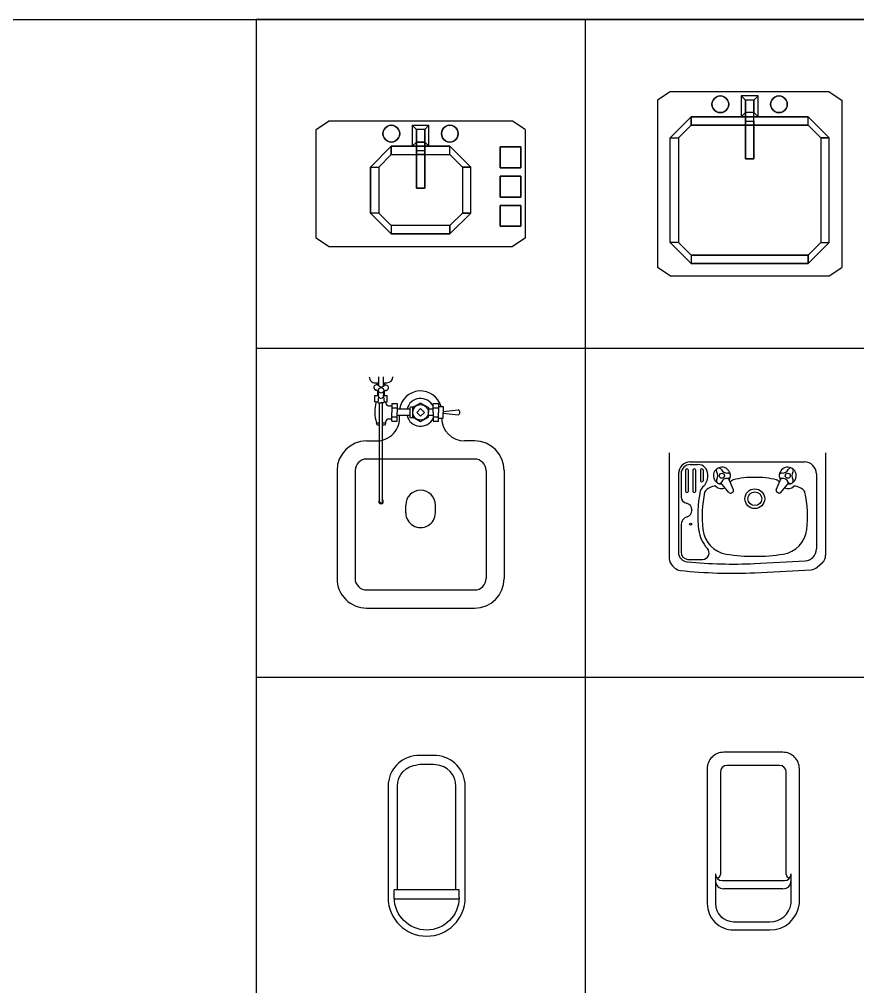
# Model space of a CAD drawing. Header units: inches. Extents: x -1249499 to 290957, y -589671 to 1013543.
# Drawn here: x -1161208 to -1158660, y 307861 to 310801 of the extents above; entities that cross this region are included whole.
import ezdxf

# ---------------------------------------------------------------- set-up
doc = ezdxf.new("R2010")
doc.units = ezdxf.units.IN
doc.header["$MEASUREMENT"] = 0
doc.layers.add('FUR', color=4, linetype='Continuous')

# ---------------------------------------------------------------- blocks, each defined once
blk = doc.blocks.new('A$C75917B15')
at = {"color": 0}
for p, q in [((206.3, 140.6), (206.3, 455.8)), ((215.6, 140.6), (18.8, 140.6)), ((18.8, 117.2), (18.8, 140.6)), ((215.6, 117.2), (215.6, 140.6)), ((215.5, 112.5), (18.9, 112.5))]:
    blk.add_line(p, q, dxfattribs=at)
blk.add_lwpolyline([(234.4, 117.2), (234.4, 455.8, 0.394386), (147, 549.3), (87.4, 549.3, 0.394386), (0, 455.8), (0, 117.2, 1)], format="xyb", close=True, dxfattribs=at)
for points in [[(28.1, 140.6), (28.1, 455.8, -0.394386), (89.3, 521.3)], [(215.6, 117.2, -1), (18.8, 117.2, -1)]]:
    blk.add_lwpolyline(points, format="xyb", dxfattribs=at)
for centre, radius, start, end in [((117.2, 112.5), 409.7, 86.0944, 93.9056), ((140.6, 455.8), 65.6, 0, 86.0944)]:
    blk.add_arc(centre, radius, start, end, dxfattribs=at)
blk = doc.blocks.new('A$C033D2796')
at = {"color": 0}
for p, q in [((220, 500), (60, 500)), ((40, 480), (40, 168.7)), ((240, 168.7), (240, 480)), ((25, 170), (25, 80)), ((30, 158.7), (28.5, 158.7)), ((45, 150), (235, 150)), ((250, 158.7), (251.5, 158.7)), ((255, 80), (255, 170)), ((230, 125), (50, 125)), ((80, 25), (190, 25))]:
    blk.add_line(p, q, dxfattribs=at)
blk.add_lwpolyline([(280, 80), (280, 490, 0.414214), (230, 540), (50, 540, 0.414214), (0, 490), (0, 80, 0.414214), (80, 0), (190, 0, 0.389175)], format="xyb", close=True, dxfattribs=at)
for centre, radius, start, end in [((60, 480), 20, 90, 180), ((220, 480), 20, 0, 90), ((45, 170), 20, 180, 270), ((50, 150), 25, 180, 270), ((30, 168.7), 10, 270, 0), ((230, 150), 25, 270, 0), ((235, 170), 20, 270, 0), ((250, 168.7), 10, 180, 270), ((80, 80), 55, 180, 270), ((191.4, 89.3), 64.3, 268.7847, 351.6881)]:
    blk.add_arc(centre, radius, start, end, dxfattribs=at)
blk = doc.blocks.new('A$C5E872540')
at = {"layer": 'FUR'}
for p, q in [((285, 508), (613, 508)), ((285, 453), (613, 453)), ((195, 418), (195, 387.9)), ((250, 418), (250, 90)), ((648, 90), (648, 418)), ((703, 90), (703, 418)), ((105, 322.7), (100.8, 368.3)), ((111, 322.7), (115.2, 368.3)), ((81.5, 292.5), (81.5, 308.6)), ((81.5, 308.6), (108, 308.6)), ((90.2, 322.7), (108, 322.7)), ((90.2, 308.6), (90.2, 322.7)), ((94.2, 292.5), (94.2, 308.6)), ((125.8, 322.7), (108, 322.7)), ((134.5, 308.6), (108, 308.6)), ((121.4, 292.5), (121.4, 308.6)), ((125.8, 308.6), (125.8, 322.7)), ((134.5, 292.5), (134.5, 308.6)), ((413.4, 299.1), (390, 299.1)), ((108, 292.5), (81.5, 292.5)), ((98, 292.5), (98, 278.6)), ((108, 292.5), (134.5, 292.5)), ((118, 292.5), (118, 278.5)), ((92, 232.6), (92, 224.4)), ((95, 221.4), (121.4, 221.4)), ((98, 221.4), (98, 182.8)), ((118, 221.4), (118, 182.8)), ((124.4, 233.4), (124.4, 224.4)), ((413.4, 208.9), (390, 208.9)), ((81.5, 166.7), (81.5, 182.8)), ((81.5, 182.8), (108, 182.8)), ((94.2, 166.7), (94.2, 182.8)), ((134.5, 182.8), (108, 182.8)), ((121.4, 166.7), (121.4, 182.8)), ((134.5, 166.7), (134.5, 182.8)), ((18.2, 141), (18.2, 151.8)), ((57, 141.5), (57, 152.2)), ((75.8, 152.2), (57, 152.2)), ((75.8, 143.3), (75.8, 152.2)), ((75.8, 148.9), (80.3, 148.9)), ((81.5, 166.7), (108, 166.7)), ((88.3, 156.9), (88.3, 166.7)), ((134.5, 166.7), (108, 166.7)), ((127.7, 156.9), (127.7, 166.7)), ((140.2, 148.9), (135.7, 148.9)), ((140.2, 138.5), (140.2, 148.9)), ((141.2, 148.9), (140.2, 148.9)), ((29, 141), (0, 141)), ((27.9, 127), (0, 127)), ((26.1, 144.9), (18.2, 144.9)), ((18.2, 116.2), (18.2, 127)), ((24.9, 123.1), (18.2, 123.1)), ((57, 124), (44.6, 124)), ((57, 144), (44.9, 144)), ((57, 114.5), (57, 125.4)), ((59.6, 141.3), (77.1, 143.5)), ((61.5, 126.5), (77.1, 124.5)), ((75.8, 114.5), (75.8, 124.7)), ((77.1, 143.5), (79.1, 141.9)), ((77.1, 124.5), (79.1, 126.1)), ((79.1, 141.9), (79.1, 134)), ((379.5, 138.5), (79.1, 138.5)), ((79.1, 126.1), (79.1, 134)), ((379.5, 129.5), (79.1, 129.5)), ((140.2, 119.8), (140.2, 129.5)), ((141.2, 119.8), (140.2, 119.8)), ((146.2, 138.5), (146.2, 143.9)), ((146.2, 124.8), (146.2, 129.5)), ((195, 90), (195, 120.1)), ((75.8, 114.5), (57, 114.5)), ((285, 55), (613, 55)), ((285, 0), (613, 0))]:
    blk.add_line(p, q, dxfattribs=at)
for points in [[(136.3, 253.9), (122.3, 278.4), (94, 278.6), (79.7, 254.1), (93.7, 229.6), (122, 229.4)], [(108, 242.1), (96.1, 254), (108, 265.9), (119.9, 254)]]:
    blk.add_lwpolyline(points, close=True, dxfattribs=at)
for centre, radius in [((108, 254), 23.5), ((41.1, 134), 8.35)]:
    blk.add_circle(centre, radius, dxfattribs=at)
for centre, radius, start, end in [((285, 418), 90, 90, 180), ((613, 418), 90, 0, 90), ((285, 418), 35, 90, 180), ((613, 418), 35, 0, 90), ((125, 387.9), 70, 270.6618, 0), ((107.5, 366.6), 6.88, 85.7424, 166.2548), ((108.5, 366.6), 6.88, 13.7452, 94.2576), ((108, 254), 65, 105.901, 261.1501), ((390, 254), 45.1, 90, 270), ((413.4, 254), 45.1, 270, 90), ((108, 254), 42.3, 114.6304, 256.3346), ((108, 254), 42.3, 283.6654, 65.3696), ((95, 224.4), 3, 180, 270), ((121.4, 224.4), 3, 270, 0), ((125, 120.1), 70, 0, 95.7392), ((0, 151.8), 18.2, 0, 90), ((33.3, 148.5), 8.06, 12.9445, 223.4024), ((52.9, 153), 12, 192.9445, 283.4024), ((80.3, 156.9), 8, 270, 0), ((135.7, 156.9), 8, 180, 270), ((141.2, 143.9), 5, 0, 90), ((32.4, 120), 8.06, 132.9445, 343.4024), ((18.7, 134.7), 12, 312.9445, 43.4024), ((51.6, 114.3), 12, 72.9445, 163.4024), ((57.5, 133.5), 8.06, 252.9445, 103.4024), ((106.8, 238), 122.9, 255.3922, 285.7837), ((141.2, 124.8), 5, 270, 0), ((379.5, 134), 6.92, 220.1836, 139.8164), ((379.5, 134), 4.47, 269.9999, 90.0001), ((0, 116.2), 18.2, 270, 0), ((285, 90), 90, 180, 270), ((285, 90), 35, 180, 270), ((613, 90), 35, 270, 0), ((613, 90), 90, 270, 0)]:
    blk.add_arc(centre, radius, start, end, dxfattribs=at)
blk = doc.blocks.new('A$C51935490')
for p, q in [((0, 521.8), (25.4, 559.9)), ((25.4, 559.9), (534.6, 559.9)), ((560, 521.8), (534.6, 559.9)), ((0, 521.8), (0, 38.1)), ((140.1, 521.8), (76.4, 458.2)), ((76.4, 458.2), (140.1, 521.8)), ((458.2, 521.8), (140.1, 521.8)), ((458.2, 521.8), (140.1, 521.8)), ((140.1, 496.4), (140.1, 521.8)), ((140.1, 521.8), (140.1, 496.4)), ((458.2, 521.8), (521.9, 458.2)), ((458.2, 521.8), (521.9, 458.2)), ((458.2, 496.4), (458.2, 521.8)), ((458.2, 496.4), (458.2, 521.8)), ((560, 38.1), (560, 521.8)), ((101.8, 458.2), (140.1, 496.4)), ((140.1, 496.4), (101.8, 458.2)), ((140.1, 496.4), (458.2, 496.4)), ((140.1, 496.4), (458.2, 496.4)), ((496.4, 458.2), (458.2, 496.4)), ((458.2, 496.4), (496.4, 458.2)), ((76.4, 458.2), (76.4, 101.8)), ((76.4, 101.8), (76.4, 458.2)), ((101.8, 458.2), (76.4, 458.2)), ((101.8, 458.2), (76.4, 458.2)), ((101.8, 101.8), (101.8, 458.2)), ((101.8, 458.2), (101.8, 101.8)), ((496.4, 458.2), (496.4, 101.8)), ((496.4, 101.8), (496.4, 458.2)), ((496.4, 458.2), (521.9, 458.2)), ((521.9, 458.2), (496.4, 458.2)), ((521.9, 101.8), (521.9, 458.2)), ((521.9, 458.2), (521.9, 101.8)), ((20.2, 387), (16.2, 381.8)), ((16.2, 381.8), (20.2, 387)), ((20.2, 387), (16.2, 381.8)), ((16.2, 381.8), (20.2, 387)), ((25.4, 391.1), (20.2, 387)), ((20.2, 387), (25.4, 391.1)), ((25.4, 391.1), (20.2, 387)), ((20.2, 387), (25.4, 391.1)), ((20.2, 387), (20.2, 387)), ((20.2, 387), (20.2, 387)), ((31.6, 393.7), (25.4, 391.1)), ((25.4, 391.1), (31.6, 393.7)), ((31.6, 393.7), (25.4, 391.1)), ((25.4, 391.1), (31.6, 393.7)), ((25.4, 391.1), (25.4, 391.1)), ((25.4, 391.1), (25.4, 391.1)), ((38.2, 394.5), (31.6, 393.7)), ((31.6, 393.7), (38.2, 394.5)), ((38.2, 394.5), (31.6, 393.7)), ((31.6, 393.7), (38.2, 394.5)), ((31.6, 393.7), (31.6, 393.7)), ((31.6, 393.7), (31.6, 393.7)), ((44.8, 393.7), (38.2, 394.5)), ((38.2, 394.5), (44.8, 393.7)), ((44.8, 393.7), (38.2, 394.5)), ((38.2, 394.5), (44.8, 393.7)), ((38.2, 394.5), (38.2, 394.5)), ((38.2, 394.5), (38.2, 394.5)), ((51, 391.1), (44.8, 393.7)), ((44.8, 393.7), (51, 391.1)), ((51, 391.1), (44.8, 393.7)), ((44.8, 393.7), (51, 391.1)), ((44.8, 393.7), (44.8, 393.7)), ((44.8, 393.7), (44.8, 393.7)), ((56.2, 387), (51, 391.1)), ((51, 391.1), (56.2, 387)), ((56.2, 387), (51, 391.1)), ((51, 391.1), (56.2, 387)), ((51, 391.1), (51, 391.1)), ((51, 391.1), (51, 391.1)), ((60.2, 381.8), (56.2, 387)), ((56.2, 387), (60.2, 381.8)), ((60.2, 381.8), (56.2, 387)), ((56.2, 387), (56.2, 387)), ((56.2, 387), (60.2, 381.8)), ((56.2, 387), (56.2, 387)), ((13.6, 375.6), (12.8, 369.1)), ((12.8, 369.1), (13.6, 375.6)), ((13.6, 375.6), (12.8, 369.1)), ((12.8, 369.1), (13.6, 375.6)), ((12.8, 369.1), (13.6, 362.4)), ((13.6, 362.4), (12.8, 369.1)), ((12.8, 369.1), (13.6, 362.4)), ((13.6, 362.4), (12.8, 369.1)), ((12.8, 369.1), (12.8, 369.1)), ((12.8, 369.1), (12.8, 369.1)), ((16.2, 381.8), (13.6, 375.6)), ((13.6, 375.6), (16.2, 381.8)), ((16.2, 381.8), (13.6, 375.6)), ((13.6, 375.6), (16.2, 381.8)), ((13.6, 375.6), (13.6, 375.6)), ((13.6, 375.6), (13.6, 375.6)), ((13.6, 362.4), (16.2, 356.3)), ((16.2, 356.3), (13.6, 362.4)), ((13.6, 362.4), (16.2, 356.3)), ((16.2, 356.3), (13.6, 362.4)), ((13.6, 362.4), (13.6, 362.4)), ((13.6, 362.4), (13.6, 362.4)), ((16.2, 381.8), (16.2, 381.8)), ((16.2, 381.8), (16.2, 381.8)), ((16.2, 356.3), (20.2, 351.1)), ((20.2, 351.1), (16.2, 356.3)), ((16.2, 356.3), (20.2, 351.1)), ((20.2, 351.1), (16.2, 356.3)), ((16.2, 356.3), (16.2, 356.3)), ((16.2, 356.3), (16.2, 356.3)), ((56.2, 351.1), (60.2, 356.3)), ((60.2, 356.3), (56.2, 351.1)), ((56.2, 351.1), (60.2, 356.3)), ((60.2, 356.3), (56.2, 351.1)), ((62.8, 375.6), (60.2, 381.8)), ((60.2, 381.8), (62.8, 375.6)), ((62.8, 375.6), (60.2, 381.8)), ((60.2, 381.8), (62.8, 375.6)), ((60.2, 381.8), (60.2, 381.8)), ((60.2, 381.8), (60.2, 381.8)), ((60.2, 356.3), (62.8, 362.4)), ((62.8, 362.4), (60.2, 356.3)), ((60.2, 356.3), (62.8, 362.4)), ((62.8, 362.4), (60.2, 356.3)), ((60.2, 356.3), (60.2, 356.3)), ((60.2, 356.3), (60.2, 356.3)), ((63.6, 369.1), (62.8, 375.6)), ((62.8, 375.6), (63.6, 369.1)), ((63.6, 369.1), (62.8, 375.6)), ((62.8, 375.6), (62.8, 375.6)), ((62.8, 375.6), (63.6, 369.1)), ((62.8, 375.6), (62.8, 375.6)), ((62.8, 362.4), (63.6, 369.1)), ((63.6, 369.1), (62.8, 362.4)), ((62.8, 362.4), (63.6, 369.1)), ((63.6, 369.1), (62.8, 362.4)), ((62.8, 362.4), (62.8, 362.4)), ((62.8, 362.4), (62.8, 362.4)), ((63.6, 369.1), (63.6, 369.1)), ((63.6, 369.1), (63.6, 369.1)), ((20.2, 351.1), (25.4, 347)), ((25.4, 347), (20.2, 351.1)), ((20.2, 351.1), (25.4, 347)), ((25.4, 347), (20.2, 351.1)), ((20.2, 351.1), (20.2, 351.1)), ((20.2, 351.1), (20.2, 351.1)), ((25.4, 347), (31.6, 344.4)), ((31.6, 344.4), (25.4, 347)), ((25.4, 347), (31.6, 344.4)), ((31.6, 344.4), (25.4, 347)), ((25.4, 347), (25.4, 347)), ((25.4, 347), (25.4, 347)), ((31.6, 344.4), (38.2, 343.6)), ((38.2, 343.6), (31.6, 344.4)), ((31.6, 344.4), (38.2, 343.6)), ((38.2, 343.6), (31.6, 344.4)), ((31.6, 344.4), (31.6, 344.4)), ((31.6, 344.4), (31.6, 344.4)), ((38.2, 343.6), (44.8, 344.4)), ((44.8, 344.4), (38.2, 343.6)), ((38.2, 343.6), (44.8, 344.4)), ((44.8, 344.4), (38.2, 343.6)), ((38.2, 343.6), (38.2, 343.6)), ((38.2, 343.6), (38.2, 343.6)), ((44.8, 344.4), (51, 347)), ((51, 347), (44.8, 344.4)), ((44.8, 344.4), (51, 347)), ((51, 347), (44.8, 344.4)), ((44.8, 344.4), (44.8, 344.4)), ((44.8, 344.4), (44.8, 344.4)), ((51, 347), (56.2, 351.1)), ((56.2, 351.1), (51, 347)), ((51, 347), (56.2, 351.1)), ((56.2, 351.1), (51, 347)), ((51, 347), (51, 347)), ((51, 347), (51, 347)), ((56.2, 351.1), (56.2, 351.1)), ((56.2, 351.1), (56.2, 351.1)), ((12.8, 305.4), (12.8, 254.5)), ((25.4, 292.7), (12.8, 305.4)), ((76.4, 305.4), (12.8, 305.4)), ((25.4, 292.7), (12.8, 305.4)), ((63.6, 292.7), (76.4, 305.4)), ((76.4, 305.4), (63.6, 292.7)), ((76.4, 254.5), (76.4, 305.4)), ((25.4, 267.2), (12.8, 254.5)), ((25.4, 267.2), (12.8, 254.5)), ((25.4, 292.7), (25.4, 267.2)), ((25.4, 292.7), (25.4, 267.2)), ((89.1, 292.7), (25.4, 292.7)), ((25.4, 292.7), (63.6, 292.7)), ((89.1, 292.7), (25.4, 292.7)), ((89.1, 267.2), (25.4, 267.2)), ((25.4, 267.2), (63.6, 267.2)), ((25.4, 267.2), (89.1, 267.2)), ((63.6, 292.7), (63.6, 267.2)), ((63.6, 292.7), (63.6, 267.2)), ((101.8, 292.7), (63.6, 292.7)), ((101.8, 292.7), (63.6, 292.7)), ((63.6, 267.2), (101.8, 267.2)), ((63.6, 267.2), (101.8, 267.2)), ((76.4, 254.5), (63.6, 267.2)), ((63.6, 267.2), (76.4, 254.5)), ((89.1, 267.2), (89.1, 292.7)), ((89.1, 267.2), (89.1, 292.7)), ((89.1, 292.7), (203.6, 292.7)), ((89.1, 292.7), (203.6, 292.7)), ((101.8, 292.7), (89.1, 292.7)), ((89.1, 292.7), (101.8, 292.7)), ((89.1, 267.2), (203.6, 267.2)), ((203.6, 267.2), (89.1, 267.2)), ((101.8, 267.2), (89.1, 267.2)), ((101.8, 267.2), (89.1, 267.2)), ((101.8, 267.2), (101.8, 292.7)), ((101.8, 292.7), (101.8, 267.2)), ((203.6, 292.7), (101.8, 292.7)), ((101.8, 292.7), (203.6, 292.7)), ((203.6, 267.2), (101.8, 267.2)), ((203.6, 267.2), (101.8, 267.2)), ((203.6, 292.7), (203.6, 267.2)), ((203.6, 267.2), (203.6, 292.7)), ((203.6, 292.7), (203.6, 267.2)), ((203.6, 292.7), (203.6, 267.2)), ((203.6, 292.7), (203.6, 292.7)), ((203.6, 292.7), (203.6, 292.7)), ((203.6, 267.2), (203.6, 267.2)), ((203.6, 267.2), (203.6, 267.2)), ((12.8, 254.5), (76.4, 254.5)), ((20.2, 208.9), (16.2, 203.6)), ((16.2, 203.6), (20.2, 208.9)), ((20.2, 208.9), (16.2, 203.6)), ((16.2, 203.6), (20.2, 208.9)), ((25.4, 212.9), (20.2, 208.9)), ((20.2, 208.9), (25.4, 212.9)), ((25.4, 212.9), (20.2, 208.9)), ((20.2, 208.9), (25.4, 212.9)), ((20.2, 208.9), (20.2, 208.9)), ((20.2, 208.9), (20.2, 208.9)), ((31.6, 215.5), (25.4, 212.9)), ((25.4, 212.9), (31.6, 215.5)), ((31.6, 215.5), (25.4, 212.9)), ((25.4, 212.9), (31.6, 215.5)), ((25.4, 212.9), (25.4, 212.9)), ((25.4, 212.9), (25.4, 212.9)), ((38.2, 216.3), (31.6, 215.5)), ((31.6, 215.5), (38.2, 216.3)), ((38.2, 216.3), (31.6, 215.5)), ((31.6, 215.5), (38.2, 216.3)), ((31.6, 215.5), (31.6, 215.5)), ((31.6, 215.5), (31.6, 215.5)), ((44.8, 215.5), (38.2, 216.3)), ((38.2, 216.3), (44.8, 215.5)), ((44.8, 215.5), (38.2, 216.3)), ((38.2, 216.3), (44.8, 215.5)), ((38.2, 216.3), (38.2, 216.3)), ((38.2, 216.3), (38.2, 216.3)), ((51, 212.9), (44.8, 215.5)), ((44.8, 215.5), (51, 212.9)), ((51, 212.9), (44.8, 215.5)), ((44.8, 215.5), (51, 212.9)), ((44.8, 215.5), (44.8, 215.5)), ((44.8, 215.5), (44.8, 215.5)), ((56.2, 208.9), (51, 212.9)), ((51, 212.9), (56.2, 208.9)), ((56.2, 208.9), (51, 212.9)), ((51, 212.9), (56.2, 208.9)), ((51, 212.9), (51, 212.9)), ((51, 212.9), (51, 212.9)), ((60.2, 203.6), (56.2, 208.9)), ((56.2, 208.9), (60.2, 203.6)), ((60.2, 203.6), (56.2, 208.9)), ((56.2, 208.9), (56.2, 208.9)), ((56.2, 208.9), (60.2, 203.6)), ((56.2, 208.9), (56.2, 208.9)), ((13.6, 197.5), (12.8, 190.9)), ((12.8, 190.9), (13.6, 197.5)), ((13.6, 197.5), (12.8, 190.9)), ((12.8, 190.9), (13.6, 197.5)), ((12.8, 190.9), (12.8, 190.9)), ((12.8, 190.9), (13.6, 184.3)), ((13.6, 184.3), (12.8, 190.9)), ((12.8, 190.9), (13.6, 184.3)), ((12.8, 190.9), (12.8, 190.9)), ((13.6, 184.3), (12.8, 190.9)), ((16.2, 203.6), (13.6, 197.5)), ((13.6, 197.5), (16.2, 203.6)), ((16.2, 203.6), (13.6, 197.5)), ((13.6, 197.5), (16.2, 203.6)), ((13.6, 197.5), (13.6, 197.5)), ((13.6, 197.5), (13.6, 197.5)), ((13.6, 184.3), (16.2, 178.1)), ((16.2, 178.1), (13.6, 184.3)), ((13.6, 184.3), (16.2, 178.1)), ((16.2, 178.1), (13.6, 184.3)), ((13.6, 184.3), (13.6, 184.3)), ((13.6, 184.3), (13.6, 184.3)), ((16.2, 203.6), (16.2, 203.6)), ((16.2, 203.6), (16.2, 203.6)), ((16.2, 178.1), (20.2, 172.9)), ((20.2, 172.9), (16.2, 178.1)), ((16.2, 178.1), (20.2, 172.9)), ((20.2, 172.9), (16.2, 178.1)), ((16.2, 178.1), (16.2, 178.1)), ((16.2, 178.1), (16.2, 178.1)), ((56.2, 172.9), (60.2, 178.1)), ((60.2, 178.1), (56.2, 172.9)), ((56.2, 172.9), (60.2, 178.1)), ((60.2, 178.1), (56.2, 172.9)), ((62.8, 197.5), (60.2, 203.6)), ((60.2, 203.6), (62.8, 197.5)), ((62.8, 197.5), (60.2, 203.6)), ((60.2, 203.6), (62.8, 197.5)), ((60.2, 203.6), (60.2, 203.6)), ((60.2, 203.6), (60.2, 203.6)), ((60.2, 178.1), (62.8, 184.3)), ((62.8, 184.3), (60.2, 178.1)), ((60.2, 178.1), (62.8, 184.3)), ((62.8, 184.3), (60.2, 178.1)), ((60.2, 178.1), (60.2, 178.1)), ((60.2, 178.1), (60.2, 178.1)), ((62.8, 197.5), (63.6, 190.9)), ((63.6, 190.9), (62.8, 197.5)), ((62.8, 197.5), (63.6, 190.9)), ((62.8, 197.5), (63.6, 190.9)), ((62.8, 197.5), (62.8, 197.5)), ((62.8, 197.5), (62.8, 197.5)), ((62.8, 184.3), (63.6, 190.9)), ((63.6, 190.9), (62.8, 184.3)), ((62.8, 184.3), (63.6, 190.9)), ((63.6, 190.9), (62.8, 184.3)), ((62.8, 184.3), (62.8, 184.3)), ((62.8, 184.3), (62.8, 184.3)), ((63.6, 190.9), (63.6, 190.9)), ((63.6, 190.9), (63.6, 190.9)), ((20.2, 172.9), (25.4, 168.8)), ((25.4, 168.8), (20.2, 172.9)), ((20.2, 172.9), (25.4, 168.8)), ((25.4, 168.8), (20.2, 172.9)), ((20.2, 172.9), (20.2, 172.9)), ((20.2, 172.9), (20.2, 172.9)), ((25.4, 168.8), (31.6, 166.3)), ((31.6, 166.3), (25.4, 168.8)), ((25.4, 168.8), (31.6, 166.3)), ((31.6, 166.3), (25.4, 168.8)), ((25.4, 168.8), (25.4, 168.8)), ((25.4, 168.8), (25.4, 168.8)), ((31.6, 166.3), (38.2, 165.4)), ((38.2, 165.4), (31.6, 166.3)), ((31.6, 166.3), (38.2, 165.4)), ((38.2, 165.4), (31.6, 166.3)), ((31.6, 166.3), (31.6, 166.3)), ((31.6, 166.3), (31.6, 166.3)), ((38.2, 165.4), (44.8, 166.3)), ((44.8, 166.3), (38.2, 165.4)), ((38.2, 165.4), (44.8, 166.3)), ((44.8, 166.3), (38.2, 165.4)), ((38.2, 165.4), (38.2, 165.4)), ((38.2, 165.4), (38.2, 165.4)), ((44.8, 166.3), (51, 168.8)), ((51, 168.8), (44.8, 166.3)), ((44.8, 166.3), (51, 168.8)), ((51, 168.8), (44.8, 166.3)), ((44.8, 166.3), (44.8, 166.3)), ((44.8, 166.3), (44.8, 166.3)), ((51, 168.8), (56.2, 172.9)), ((56.2, 172.9), (51, 168.8)), ((51, 168.8), (56.2, 172.9)), ((56.2, 172.9), (51, 168.8)), ((51, 168.8), (51, 168.8)), ((51, 168.8), (51, 168.8)), ((56.2, 172.9), (56.2, 172.9)), ((56.2, 172.9), (56.2, 172.9)), ((76.4, 101.8), (140.1, 38.1)), ((140.1, 38.1), (76.4, 101.8)), ((101.8, 101.8), (76.4, 101.8)), ((76.4, 101.8), (101.8, 101.8)), ((140.1, 63.6), (101.8, 101.8)), ((101.8, 101.8), (140.1, 63.6)), ((458.2, 38.1), (521.9, 101.8)), ((521.9, 101.8), (458.2, 38.1)), ((496.4, 101.8), (458.2, 63.6)), ((458.2, 63.6), (496.4, 101.8)), ((496.4, 101.8), (521.9, 101.8)), ((496.4, 101.8), (521.9, 101.8)), ((140.1, 63.6), (458.2, 63.6)), ((140.1, 63.6), (458.2, 63.6)), ((140.1, 38.1), (140.1, 63.6)), ((140.1, 38.1), (140.1, 63.6)), ((458.2, 63.6), (458.2, 38.1)), ((458.2, 63.6), (458.2, 38.1)), ((0, 38.1), (25.4, 0)), ((458.2, 38.1), (140.1, 38.1)), ((458.2, 38.1), (140.1, 38.1)), ((560, 38.1), (534.6, 0)), ((25.4, 0), (534.6, 0))]:
    blk.add_line(p, q)
blk = doc.blocks.new('A$C72301CFB')
for p, q in [((25.4, 635), (0, 597)), ((25.4, 635), (355.6, 635)), ((78.4, 558.9), (78.4, 622.4)), ((78.4, 622.4), (78.4, 558.9)), ((78.4, 558.9), (78.4, 622.4)), ((78.4, 558.9), (78.4, 622.4)), ((78.4, 622.4), (141.8, 622.4)), ((141.8, 622.4), (78.4, 622.4)), ((141.8, 622.4), (78.4, 622.4)), ((78.4, 622.4), (78.4, 622.4)), ((78.4, 622.4), (78.4, 622.4)), ((141.8, 622.4), (141.8, 558.9)), ((141.8, 558.9), (141.8, 622.4)), ((141.8, 622.4), (141.8, 558.9)), ((141.8, 622.4), (141.8, 558.9)), ((141.8, 622.4), (141.8, 622.4)), ((141.8, 622.4), (141.8, 622.4)), ((167.2, 558.9), (167.2, 622.4)), ((167.2, 622.4), (167.2, 558.9)), ((167.2, 558.9), (167.2, 622.4)), ((167.2, 558.9), (167.2, 622.4)), ((167.2, 622.4), (230.8, 622.4)), ((230.8, 622.4), (167.2, 622.4)), ((230.8, 622.4), (167.2, 622.4)), ((167.2, 622.4), (167.2, 622.4)), ((167.2, 622.4), (167.2, 622.4)), ((230.8, 622.4), (230.8, 558.9)), ((230.8, 558.9), (230.8, 622.4)), ((230.8, 622.4), (230.8, 558.9)), ((230.8, 622.4), (230.8, 558.9)), ((230.8, 622.4), (230.8, 622.4)), ((230.8, 622.4), (230.8, 622.4)), ((256.2, 558.9), (256.2, 622.4)), ((256.2, 622.4), (256.2, 558.9)), ((256.2, 558.9), (256.2, 622.4)), ((256.2, 558.9), (256.2, 622.4)), ((256.2, 622.4), (319.6, 622.4)), ((319.6, 622.4), (256.2, 622.4)), ((256.2, 622.4), (319.6, 622.4)), ((256.2, 622.4), (256.2, 622.4)), ((256.2, 622.4), (256.2, 622.4)), ((319.6, 622.4), (319.6, 558.9)), ((319.6, 558.9), (319.6, 622.4)), ((319.6, 622.4), (319.6, 558.9)), ((319.6, 558.9), (319.6, 622.4)), ((319.6, 622.4), (319.6, 622.4)), ((319.6, 622.4), (319.6, 622.4)), ((355.6, 635), (381, 597)), ((0, 597), (0, 38)), ((381, 38), (381, 597)), ((141.8, 558.9), (78.4, 558.9)), ((78.4, 558.9), (141.8, 558.9)), ((141.8, 558.9), (78.4, 558.9)), ((78.4, 558.9), (78.4, 558.9)), ((78.4, 558.9), (78.4, 558.9)), ((141.8, 558.9), (141.8, 558.9)), ((141.8, 558.9), (141.8, 558.9)), ((230.8, 558.9), (167.2, 558.9)), ((167.2, 558.9), (230.8, 558.9)), ((230.8, 558.9), (167.2, 558.9)), ((167.2, 558.9), (167.2, 558.9)), ((167.2, 558.9), (167.2, 558.9)), ((230.8, 558.9), (230.8, 558.9)), ((230.8, 558.9), (230.8, 558.9)), ((319.6, 558.9), (256.2, 558.9)), ((256.2, 558.9), (319.6, 558.9)), ((319.6, 558.9), (256.2, 558.9)), ((256.2, 558.9), (256.2, 558.9)), ((256.2, 558.9), (256.2, 558.9)), ((319.6, 558.9), (319.6, 558.9)), ((319.6, 558.9), (319.6, 558.9)), ((139.7, 469.9), (76.1, 406.5)), ((76.1, 406.5), (139.7, 469.9)), ((139.7, 444.6), (101.6, 406.5)), ((139.7, 444.6), (101.6, 406.5)), ((279.4, 469.9), (139.7, 469.9)), ((279.4, 469.9), (139.7, 469.9)), ((139.7, 469.9), (139.7, 444.6)), ((139.7, 444.6), (139.7, 469.9)), ((139.7, 444.6), (279.4, 444.6)), ((139.7, 444.6), (279.4, 444.6)), ((279.4, 469.9), (342.9, 406.5)), ((279.4, 469.9), (342.9, 406.5)), ((279.4, 444.6), (279.4, 469.9)), ((279.4, 469.9), (279.4, 444.6)), ((317.5, 406.5), (279.4, 444.6)), ((279.4, 444.6), (317.5, 406.5)), ((13.5, 413), (12.6, 406.5)), ((12.6, 406.5), (13.5, 413)), ((13.5, 413), (12.6, 406.5)), ((12.6, 406.5), (13.5, 413)), ((16, 419.1), (13.5, 413)), ((13.5, 413), (16, 419.1)), ((16, 419.1), (13.5, 413)), ((13.5, 413), (16, 419.1)), ((13.5, 413), (13.5, 413)), ((13.5, 413), (13.5, 413)), ((20.1, 424.4), (16, 419.1)), ((16, 419.1), (20.1, 424.4)), ((20.1, 424.4), (16, 419.1)), ((16, 419.1), (20.1, 424.4)), ((16, 419.1), (16, 419.1)), ((16, 419.1), (16, 419.1)), ((25.4, 428.4), (20.1, 424.4)), ((20.1, 424.4), (25.4, 428.4)), ((25.4, 428.4), (20.1, 424.4)), ((20.1, 424.4), (25.4, 428.4)), ((20.1, 424.4), (20.1, 424.4)), ((20.1, 424.4), (20.1, 424.4)), ((31.5, 431), (25.4, 428.4)), ((25.4, 428.4), (31.5, 431)), ((31.5, 431), (25.4, 428.4)), ((25.4, 428.4), (31.5, 431)), ((25.4, 428.4), (25.4, 428.4)), ((25.4, 428.4), (25.4, 428.4)), ((38, 431.8), (31.5, 431)), ((31.5, 431), (38, 431.8)), ((38, 431.8), (31.5, 431)), ((31.5, 431), (38, 431.8)), ((31.5, 431), (31.5, 431)), ((31.5, 431), (31.5, 431)), ((44.7, 431), (38, 431.8)), ((38, 431.8), (44.7, 431)), ((44.7, 431), (38, 431.8)), ((38, 431.8), (44.7, 431)), ((38, 431.8), (38, 431.8)), ((38, 431.8), (38, 431.8)), ((50.8, 428.4), (44.7, 431)), ((44.7, 431), (50.8, 428.4)), ((50.8, 428.4), (44.7, 431)), ((44.7, 431), (50.8, 428.4)), ((44.7, 431), (44.7, 431)), ((44.7, 431), (44.7, 431)), ((56.1, 424.4), (50.8, 428.4)), ((50.8, 428.4), (56.1, 424.4)), ((56.1, 424.4), (50.8, 428.4)), ((50.8, 428.4), (56.1, 424.4)), ((50.8, 428.4), (50.8, 428.4)), ((50.8, 428.4), (50.8, 428.4)), ((60.1, 419.1), (56.1, 424.4)), ((56.1, 424.4), (60.1, 419.1)), ((60.1, 419.1), (56.1, 424.4)), ((56.1, 424.4), (60.1, 419.1)), ((56.1, 424.4), (56.1, 424.4)), ((56.1, 424.4), (56.1, 424.4)), ((62.6, 413), (60.1, 419.1)), ((60.1, 419.1), (62.6, 413)), ((62.6, 413), (60.1, 419.1)), ((60.1, 419.1), (62.6, 413)), ((60.1, 419.1), (60.1, 419.1)), ((60.1, 419.1), (60.1, 419.1)), ((62.6, 413), (63.5, 406.5)), ((63.5, 406.5), (62.6, 413)), ((62.6, 413), (63.5, 406.5)), ((62.6, 413), (62.6, 413)), ((62.6, 413), (63.5, 406.5)), ((62.6, 413), (62.6, 413)), ((12.6, 406.5), (13.5, 399.8)), ((13.5, 399.8), (12.6, 406.5)), ((12.6, 406.5), (13.5, 399.8)), ((13.5, 399.8), (12.6, 406.5)), ((12.6, 406.5), (12.6, 406.5)), ((12.6, 406.5), (12.6, 406.5)), ((13.5, 399.8), (16, 393.7)), ((16, 393.7), (13.5, 399.8)), ((13.5, 399.8), (16, 393.7)), ((16, 393.7), (13.5, 399.8)), ((13.5, 399.8), (13.5, 399.8)), ((13.5, 399.8), (13.5, 399.8)), ((16, 393.7), (20.1, 388.4)), ((20.1, 388.4), (16, 393.7)), ((16, 393.7), (20.1, 388.4)), ((20.1, 388.4), (16, 393.7)), ((16, 393.7), (16, 393.7)), ((16, 393.7), (16, 393.7)), ((20.1, 388.4), (25.4, 384.4)), ((25.4, 384.4), (20.1, 388.4)), ((20.1, 388.4), (25.4, 384.4)), ((25.4, 384.4), (20.1, 388.4)), ((20.1, 388.4), (20.1, 388.4)), ((20.1, 388.4), (20.1, 388.4)), ((25.4, 384.4), (31.5, 381.9)), ((31.5, 381.9), (25.4, 384.4)), ((25.4, 384.4), (31.5, 381.9)), ((31.5, 381.9), (25.4, 384.4)), ((25.4, 384.4), (25.4, 384.4)), ((25.4, 384.4), (25.4, 384.4)), ((44.7, 381.9), (50.8, 384.4)), ((50.8, 384.4), (44.7, 381.9)), ((44.7, 381.9), (50.8, 384.4)), ((50.8, 384.4), (44.7, 381.9)), ((50.8, 384.4), (56.1, 388.4)), ((56.1, 388.4), (50.8, 384.4)), ((50.8, 384.4), (56.1, 388.4)), ((56.1, 388.4), (50.8, 384.4)), ((50.8, 384.4), (50.8, 384.4)), ((50.8, 384.4), (50.8, 384.4)), ((56.1, 388.4), (60.1, 393.7)), ((60.1, 393.7), (56.1, 388.4)), ((56.1, 388.4), (60.1, 393.7)), ((60.1, 393.7), (56.1, 388.4)), ((56.1, 388.4), (56.1, 388.4)), ((56.1, 388.4), (56.1, 388.4)), ((60.1, 393.7), (62.6, 399.8)), ((62.6, 399.8), (60.1, 393.7)), ((60.1, 393.7), (62.6, 399.8)), ((62.6, 399.8), (60.1, 393.7)), ((60.1, 393.7), (60.1, 393.7)), ((60.1, 393.7), (60.1, 393.7)), ((62.6, 399.8), (63.5, 406.5)), ((63.5, 406.5), (62.6, 399.8)), ((62.6, 399.8), (63.5, 406.5)), ((63.5, 406.5), (62.6, 399.8)), ((62.6, 399.8), (62.6, 399.8)), ((62.6, 399.8), (62.6, 399.8)), ((63.5, 406.5), (63.5, 406.5)), ((63.5, 406.5), (63.5, 406.5)), ((76.1, 406.5), (76.1, 228.6)), ((76.1, 228.6), (76.1, 406.5)), ((101.6, 406.5), (76.1, 406.5)), ((101.6, 406.5), (76.1, 406.5)), ((101.6, 228.6), (101.6, 406.5)), ((101.6, 228.6), (101.6, 406.5)), ((317.5, 406.5), (317.5, 228.6)), ((317.5, 406.5), (317.5, 228.6)), ((342.9, 406.5), (317.5, 406.5)), ((317.5, 406.5), (342.9, 406.5)), ((342.9, 228.6), (342.9, 406.5)), ((342.9, 406.5), (342.9, 228.6)), ((31.5, 381.9), (38, 381)), ((38, 381), (31.5, 381.9)), ((31.5, 381.9), (38, 381)), ((38, 381), (31.5, 381.9)), ((31.5, 381.9), (31.5, 381.9)), ((31.5, 381.9), (31.5, 381.9)), ((38, 381), (44.7, 381.9)), ((44.7, 381.9), (38, 381)), ((38, 381), (44.7, 381.9)), ((44.7, 381.9), (38, 381)), ((38, 381), (38, 381)), ((38, 381), (38, 381)), ((44.7, 381.9), (44.7, 381.9)), ((44.7, 381.9), (44.7, 381.9)), ((12.6, 292.1), (12.6, 342.9)), ((76.1, 342.9), (12.6, 342.9)), ((12.6, 342.9), (25.4, 330.2)), ((12.6, 342.9), (25.4, 330.2)), ((25.4, 330.2), (25.4, 304.8)), ((25.4, 330.2), (25.4, 304.8)), ((88.9, 330.2), (25.4, 330.2)), ((88.9, 330.2), (25.4, 330.2)), ((25.4, 330.2), (63.5, 330.2)), ((76.1, 342.9), (63.5, 330.2)), ((63.5, 330.2), (76.1, 342.9)), ((63.5, 330.2), (63.5, 304.8)), ((63.5, 304.8), (63.5, 330.2)), ((63.5, 330.2), (101.6, 330.2)), ((101.6, 330.2), (63.5, 330.2)), ((76.1, 292.1), (76.1, 342.9)), ((88.9, 330.2), (203.2, 330.2)), ((88.9, 330.2), (203.2, 330.2)), ((88.9, 304.8), (88.9, 330.2)), ((88.9, 304.8), (88.9, 330.2)), ((101.6, 330.2), (88.9, 330.2)), ((101.6, 330.2), (88.9, 330.2)), ((203.2, 330.2), (101.6, 330.2)), ((101.6, 330.2), (203.2, 330.2)), ((101.6, 304.8), (101.6, 330.2)), ((101.6, 330.2), (101.6, 304.8)), ((203.2, 304.8), (203.2, 330.2)), ((203.2, 304.8), (203.2, 330.2)), ((203.2, 330.2), (203.2, 304.8)), ((203.2, 330.2), (203.2, 304.8)), ((203.2, 330.2), (203.2, 330.2)), ((203.2, 330.2), (203.2, 330.2)), ((25.4, 304.8), (12.6, 292.1)), ((12.6, 292.1), (25.4, 304.8)), ((25.4, 304.8), (88.9, 304.8)), ((88.9, 304.8), (25.4, 304.8)), ((25.4, 304.8), (63.5, 304.8)), ((63.5, 304.8), (76.1, 292.1)), ((76.1, 292.1), (63.5, 304.8)), ((101.6, 304.8), (63.5, 304.8)), ((63.5, 304.8), (101.6, 304.8)), ((88.9, 304.8), (203.2, 304.8)), ((203.2, 304.8), (88.9, 304.8)), ((101.6, 304.8), (88.9, 304.8)), ((88.9, 304.8), (101.6, 304.8)), ((203.2, 304.8), (101.6, 304.8)), ((203.2, 304.8), (101.6, 304.8)), ((203.2, 304.8), (203.2, 304.8)), ((203.2, 304.8), (203.2, 304.8)), ((12.6, 292.1), (76.1, 292.1)), ((16, 241.3), (13.5, 235.2)), ((13.5, 235.2), (16, 241.3)), ((16, 241.3), (13.5, 235.2)), ((13.5, 235.2), (16, 241.3)), ((20.1, 246.6), (16, 241.3)), ((16, 241.3), (20.1, 246.6)), ((20.1, 246.6), (16, 241.3)), ((16, 241.3), (20.1, 246.6)), ((16, 241.3), (16, 241.3)), ((16, 241.3), (16, 241.3)), ((25.4, 250.6), (20.1, 246.6)), ((20.1, 246.6), (25.4, 250.6)), ((25.4, 250.6), (20.1, 246.6)), ((20.1, 246.6), (25.4, 250.6)), ((20.1, 246.6), (20.1, 246.6)), ((20.1, 246.6), (20.1, 246.6)), ((31.5, 253.2), (25.4, 250.6)), ((25.4, 250.6), (31.5, 253.2)), ((31.5, 253.2), (25.4, 250.6)), ((25.4, 250.6), (31.5, 253.2)), ((25.4, 250.6), (25.4, 250.6)), ((25.4, 250.6), (25.4, 250.6)), ((38, 254), (31.5, 253.2)), ((31.5, 253.2), (38, 254)), ((38, 254), (31.5, 253.2)), ((31.5, 253.2), (38, 254)), ((31.5, 253.2), (31.5, 253.2)), ((31.5, 253.2), (31.5, 253.2)), ((44.7, 253.2), (38, 254)), ((38, 254), (44.7, 253.2)), ((44.7, 253.2), (38, 254)), ((38, 254), (44.7, 253.2)), ((38, 254), (38, 254)), ((38, 254), (38, 254)), ((50.8, 250.6), (44.7, 253.2)), ((44.7, 253.2), (50.8, 250.6)), ((50.8, 250.6), (44.7, 253.2)), ((44.7, 253.2), (50.8, 250.6)), ((44.7, 253.2), (44.7, 253.2)), ((44.7, 253.2), (44.7, 253.2)), ((56.1, 246.6), (50.8, 250.6)), ((50.8, 250.6), (56.1, 246.6)), ((56.1, 246.6), (50.8, 250.6)), ((50.8, 250.6), (56.1, 246.6)), ((50.8, 250.6), (50.8, 250.6)), ((50.8, 250.6), (50.8, 250.6)), ((60.1, 241.3), (56.1, 246.6)), ((56.1, 246.6), (60.1, 241.3)), ((60.1, 241.3), (56.1, 246.6)), ((56.1, 246.6), (60.1, 241.3)), ((56.1, 246.6), (56.1, 246.6)), ((56.1, 246.6), (56.1, 246.6)), ((62.6, 235.2), (60.1, 241.3)), ((60.1, 241.3), (62.6, 235.2)), ((62.6, 235.2), (60.1, 241.3)), ((60.1, 241.3), (62.6, 235.2)), ((60.1, 241.3), (60.1, 241.3)), ((60.1, 241.3), (60.1, 241.3)), ((13.5, 235.2), (12.6, 228.6)), ((12.6, 228.6), (13.5, 235.2)), ((13.5, 235.2), (12.6, 228.6)), ((12.6, 228.6), (13.5, 235.2)), ((12.6, 228.6), (12.6, 228.6)), ((12.6, 228.6), (13.5, 222)), ((13.5, 222), (12.6, 228.6)), ((12.6, 228.6), (13.5, 222)), ((12.6, 228.6), (12.6, 228.6)), ((13.5, 222), (12.6, 228.6)), ((13.5, 235.2), (13.5, 235.2)), ((13.5, 235.2), (13.5, 235.2)), ((13.5, 222), (16, 215.9)), ((16, 215.9), (13.5, 222)), ((13.5, 222), (16, 215.9)), ((16, 215.9), (13.5, 222)), ((13.5, 222), (13.5, 222)), ((13.5, 222), (13.5, 222)), ((16, 215.9), (20.1, 210.6)), ((20.1, 210.6), (16, 215.9)), ((16, 215.9), (20.1, 210.6)), ((20.1, 210.6), (16, 215.9)), ((16, 215.9), (16, 215.9)), ((16, 215.9), (16, 215.9)), ((20.1, 210.6), (25.4, 206.6)), ((25.4, 206.6), (20.1, 210.6)), ((20.1, 210.6), (25.4, 206.6)), ((25.4, 206.6), (20.1, 210.6)), ((20.1, 210.6), (20.1, 210.6)), ((20.1, 210.6), (20.1, 210.6)), ((25.4, 206.6), (31.5, 204.1)), ((31.5, 204.1), (25.4, 206.6)), ((25.4, 206.6), (31.5, 204.1)), ((31.5, 204.1), (25.4, 206.6)), ((25.4, 206.6), (25.4, 206.6)), ((25.4, 206.6), (25.4, 206.6)), ((44.7, 204.1), (50.8, 206.6)), ((50.8, 206.6), (44.7, 204.1)), ((44.7, 204.1), (50.8, 206.6)), ((50.8, 206.6), (44.7, 204.1)), ((50.8, 206.6), (56.1, 210.6)), ((56.1, 210.6), (50.8, 206.6)), ((50.8, 206.6), (56.1, 210.6)), ((56.1, 210.6), (50.8, 206.6)), ((50.8, 206.6), (50.8, 206.6)), ((50.8, 206.6), (50.8, 206.6)), ((56.1, 210.6), (60.1, 215.9)), ((60.1, 215.9), (56.1, 210.6)), ((56.1, 210.6), (60.1, 215.9)), ((60.1, 215.9), (56.1, 210.6)), ((56.1, 210.6), (56.1, 210.6)), ((56.1, 210.6), (56.1, 210.6)), ((60.1, 215.9), (62.6, 222)), ((62.6, 222), (60.1, 215.9)), ((60.1, 215.9), (62.6, 222)), ((62.6, 222), (60.1, 215.9)), ((60.1, 215.9), (60.1, 215.9)), ((60.1, 215.9), (60.1, 215.9)), ((62.6, 235.2), (63.5, 228.6)), ((63.5, 228.6), (62.6, 235.2)), ((62.6, 235.2), (63.5, 228.6)), ((62.6, 235.2), (63.5, 228.6)), ((62.6, 235.2), (62.6, 235.2)), ((62.6, 235.2), (62.6, 235.2)), ((62.6, 222), (63.5, 228.6)), ((63.5, 228.6), (62.6, 222)), ((62.6, 222), (63.5, 228.6)), ((63.5, 228.6), (62.6, 222)), ((62.6, 222), (62.6, 222)), ((62.6, 222), (62.6, 222)), ((63.5, 228.6), (63.5, 228.6)), ((63.5, 228.6), (63.5, 228.6)), ((76.1, 228.6), (139.7, 165.1)), ((76.1, 228.6), (139.7, 165.1)), ((76.1, 228.6), (101.6, 228.6)), ((101.6, 228.6), (76.1, 228.6)), ((101.6, 228.6), (139.7, 190.5)), ((101.6, 228.6), (139.7, 190.5)), ((317.5, 228.6), (279.4, 190.5)), ((279.4, 165.1), (342.9, 228.6)), ((279.4, 190.5), (317.5, 228.6)), ((342.9, 228.6), (279.4, 165.1)), ((317.5, 228.6), (342.9, 228.6)), ((317.5, 228.6), (342.9, 228.6)), ((31.5, 204.1), (38, 203.2)), ((38, 203.2), (31.5, 204.1)), ((31.5, 204.1), (38, 203.2)), ((38, 203.2), (31.5, 204.1)), ((31.5, 204.1), (31.5, 204.1)), ((31.5, 204.1), (31.5, 204.1)), ((38, 203.2), (44.7, 204.1)), ((44.7, 204.1), (38, 203.2)), ((38, 203.2), (44.7, 204.1)), ((44.7, 204.1), (38, 203.2)), ((38, 203.2), (38, 203.2)), ((38, 203.2), (38, 203.2)), ((44.7, 204.1), (44.7, 204.1)), ((44.7, 204.1), (44.7, 204.1)), ((139.7, 190.5), (279.4, 190.5)), ((139.7, 190.5), (279.4, 190.5)), ((139.7, 165.1), (139.7, 190.5)), ((139.7, 165.1), (139.7, 190.5)), ((279.4, 190.5), (279.4, 165.1)), ((279.4, 190.5), (279.4, 165.1)), ((279.4, 165.1), (139.7, 165.1)), ((139.7, 165.1), (279.4, 165.1)), ((25.4, 0), (0, 38)), ((381, 38), (355.6, 0)), ((355.6, 0), (25.4, 0))]:
    blk.add_line(p, q)
blk = doc.blocks.new('A$C013F3A03')
at = {"layer": 'FUR'}
for p, q in [((0, 366.4), (0, 44.7)), ((475, 366.4), (475, 54.7)), ((64, 338.4), (411, 338.4)), ((64, 330.4), (87, 330.4)), ((28, 302.4), (28, 64.1)), ((36, 302.4), (36, 232.4)), ((49.8, 314.3), (49.8, 248.1)), ((57.9, 314.3), (57.9, 248.1)), ((72.1, 314.3), (72.1, 248.1)), ((80.2, 314.3), (80.2, 248.1)), ((94.6, 314.3), (94.6, 280.5)), ((102.7, 314.3), (102.7, 280.5)), ((447, 302.4), (447, 73.8)), ((181.2, 245.8), (157, 275.2)), ((194.8, 253.8), (180, 288.7)), ((325.2, 253.8), (340, 288.7)), ((338.8, 245.8), (363, 275.2)), ((189.1, 244.2), (192.4, 246.1)), ((330.9, 244.2), (327.6, 246.1)), ((68.8, 193), (68.8, 190.7)), ((36, 147.4), (36, 64.1)), ((56, 42.2), (101, 42.2)), ((258.5, 29.4), (413, 37.8)), ((449.9, 18.6), (465.2, 32.5)), ((17.2, 15.8), (9.8, 22.5)), ((260, 1.4), (431.4, 10.8))]:
    blk.add_line(p, q, dxfattribs=at)
for centre, radius in [((160, 296.4), 7.76), ((360, 296.4), 7.76), ((260, 226.5), 30), ((260, 226.5), 21), ((65, 149.4), 3)]:
    blk.add_circle(centre, radius, dxfattribs=at)
for centre, radius, start, end in [((64, 302.4), 36, 90, 180), ((64, 302.4), 28, 90, 180), ((87, 300.4), 30, 0, 90), ((411, 302.4), 36, 0, 90), ((53.8, 312.9), 4.29, 19.3966, 160.6034), ((76.2, 312.9), 4.29, 19.3966, 160.6034), ((98.7, 312.9), 4.29, 19.3966, 160.6034), ((71.6, 296.5), 45.6, 318.4797, 4.966), ((160, 296.4), 26, 329.2581, 271.207), ((150.9, 311.8), 8.13, 27.1029, 213.8419), ((127.6, 296.1), 20, 327.1029, 33.8419), ((176, 324.6), 20, 207.1029, 273.8419), ((177.9, 296.5), 8.13, 267.1029, 93.8419), ((360, 296.4), 26, 268.793, 210.7419), ((342.1, 296.5), 8.13, 86.1581, 272.8971), ((344, 324.6), 20, 266.1581, 332.8971), ((369.1, 311.8), 8.13, 326.1581, 152.8971), ((392.4, 296.1), 20, 146.1581, 212.8971), ((129.6, 237.4), 37.4, 129.6657, 161.2985), ((98.7, 282), 4.29, 199.3966, 340.6034), ((151.2, 280.9), 8.13, 147.1029, 333.8419), ((176.4, 268.5), 20, 87.1029, 153.8419), ((200.7, 264.7), 20, 107.8595, 141.87), ((255.7, 47.3), 244.2, 88.9858, 104.501), ((264.3, 47.3), 244.2, 75.499, 91.0142), ((319.3, 264.7), 20, 38.13, 72.1405), ((343.6, 268.5), 20, 26.1581, 92.8971), ((368.8, 280.9), 8.13, 206.1581, 32.8971), ((53.8, 249.6), 4.29, 199.3966, 340.6034), ((76.2, 249.6), 4.29, 199.3966, 340.6034), ((464.2, 173.2), 377.8, 168.3611, 186.3974), ((464.2, 173.2), 364.2, 168.3611, 186.3974), ((139.9, 225.8), 38.6, 87.2828, 147.2724), ((159.4, 283), 25.7, 226.4709, 294.1926), ((186.1, 249.4), 6, 216.1392, 300.4724), ((189.4, 251.3), 6, 300.4724, 24.8057), ((330.6, 251.3), 6, 155.1943, 239.5276), ((333.9, 249.4), 6, 239.5276, 323.8608), ((360.6, 283), 25.7, 245.8074, 313.5291), ((380.1, 225.8), 38.6, 32.7276, 92.7172), ((55.8, 173.2), 364.2, 353.6026, 11.6389), ((56, 232.4), 20, 180, 259.7028), ((48.8, 193), 20, 0, 79.7028), ((48.8, 190.7), 20, 285.6645, 0), ((61, 147.4), 25, 105.6645, 180), ((186.7, 142.1), 97.2, 186.3974, 222.98), ((186.7, 142.1), 85, 186.3974, 261.2455), ((333.3, 142.1), 85, 278.7545, 353.6026), ((58, 64.1), 30, 180, 264.7946), ((58, 64.1), 22, 180, 264.7946), ((101, 62.2), 20, 270, 42.98), ((411, 73.8), 36, 273.145, 0), ((30, 44.7), 30, 180, 227.7263), ((193.4, 1550), 1522, 264.7946, 272.464), ((261.2, 625.5), 574.1, 261.2455, 269.8834), ((258.8, 625.5), 574.1, 270.1166, 278.7545), ((445, 54.7), 30, 312.2737, 0), ((37.3, 38), 30, 227.7263, 264.1085), ((193.4, 1550), 1550, 264.1085, 272.464), ((429.7, 40.8), 30, 273.145, 312.2737)]:
    blk.add_arc(centre, radius, start, end, dxfattribs=at)

msp = doc.modelspace()

# ---------------------------------------------------------------- linework, layer by layer
at = {"color": 6}
msp.add_line((-1193392, 310801), (-803046.5, 310801), dxfattribs=at)
at = {"color": 2}
for p, q in [((-1159488.5, 310801), (-1159488.5, 305801)), ((-1160488.5, 309801), (-1150488.5, 309801)), ((-1160488.5, 308801), (-1150488.5, 308801))]:
    msp.add_line(p, q, dxfattribs=at)
msp.add_lwpolyline([(-1160488.5, 305801), (-1150488.5, 305801), (-1150488.5, 310801), (-1160488.5, 310801)], close=True, dxfattribs=at)

# ---------------------------------------------------------------- block references
at = {"rotation": 270}
for name, p in [('A$C51935490', (-1159268.5, 310581)), ('A$C72301CFB', (-1160306, 310491.5)), ('A$C5E872540', (-1160242.5, 309714.4))]:
    msp.add_blockref(name, p, dxfattribs=at)
for name, p in [('A$C013F3A03', (-1159232.8, 309117.3)), ('A$C033D2796', (-1159117.4, 308033.1)), ('A$C75917B15', (-1160087.2, 308014))]:
    msp.add_blockref(name, p)

doc.saveas('drawing.dxf')
